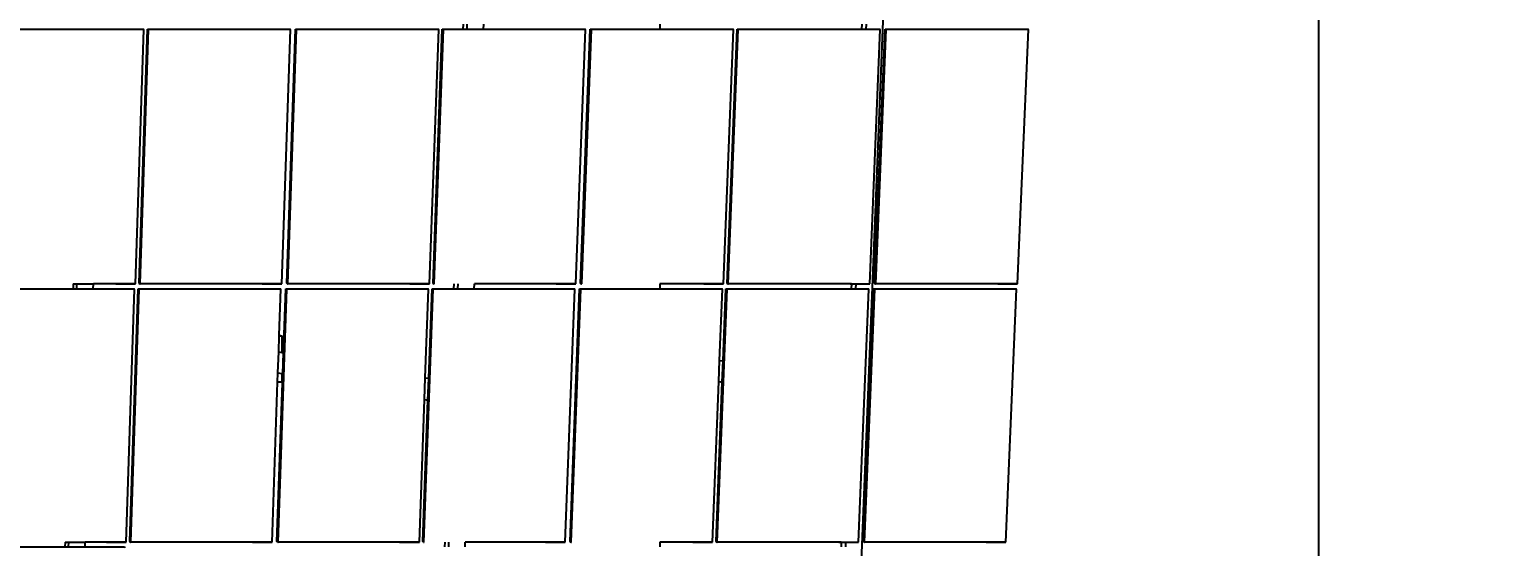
# Model space of a CAD drawing. Header units: inches. Extents: x -1856 to 1878, y -1863 to 1709.
# Drawn here: x 1251 to 1878, y -324 to -100 of the extents above; entities that cross this region are included whole.
import ezdxf

# ---------------------------------------------------------------- set-up
doc = ezdxf.new("R2010")
doc.units = ezdxf.units.IN
doc.header["$MEASUREMENT"] = 0
doc.dimstyles.get("Standard").update_dxf_attribs({"dimtxt": 36, "dimasz": 0.18, "dimexe": 0.18, "dimexo": 0.0625, "dimgap": 0.09, "dimtad": 0, "dimtih": 1, "dimtoh": 1, "dimdec": 4, "dimzin": 0, "dimdsep": 46, "dimtxsty": 'Standard', "dimcen": 0.09, "dimclrd": 1, "dimclre": 1, "dimclrt": 1, "dimadec": 0, "dimazin": 0, "dimtfac": 1, "dimtdec": 4, "dimtofl": 0, "dimtmove": 0, "dimatfit": 3, "dimfxl": 1, "dimtolj": 1, "dimtzin": 0, "dimarcsym": 0})

# ---------------------------------------------------------------- blocks, each defined once
blk = doc.blocks.new('*D1')
at = {"color": 1, "lineweight": -2, "transparency": 16777216}
for p, q in [((1697.19, 239.3), (1806.74, 239.3)), ((1806.56, 239.12), (1806.56, -615.37)), ((1806.56, -1506.04), (1806.56, -651.55)), ((1609.48, -1506.22), (1806.74, -1506.22))]:
    blk.add_line(p, q, dxfattribs=at)
at = {"color": 1, "transparency": 16777216}
for points in [[(1806.53, 239.12), (1806.59, 239.12), (1806.56, 239.3)], [(1806.53, -1506.04), (1806.59, -1506.04), (1806.56, -1506.22)]]:
    blk.add_solid(points, dxfattribs=at)
at = {"layer": 'Defpoints', "color": 0, "transparency": 16777216}
for p in [(1697.13, 239.3), (1609.42, -1506.22), (1806.56, -1506.22)]:
    blk.add_point(p, dxfattribs=at)
at = {"color": 1, "transparency": 16777216, "insert": (1806.56, -633.46), "char_height": 36, "attachment_point": 5}
blk.add_mtext('\\A1;126\' 4"', dxfattribs=at)

msp = doc.modelspace()

# ---------------------------------------------------------------- linework, layer by layer
for p, q in [((1609.72081, -329.79019), (1627.92421, 127.7662)), ((1298.42857, -209.90207), (1302.03341, -100.27808)), ((1300.20831, -100.27671), (1300.47597, -100.46616)), ((1302.03341, -100.27808), (1302.30145, -100.46754)), ((1302.03341, -100.27808), (1363.4407, -100.27907)), ((1362.03202, -209.90306), (1365.81344, -100.27907)), ((1363.4407, -100.27907), (1363.72138, -100.46853)), ((1365.81344, -100.27907), (1366.0946, -100.46853)), ((1365.81344, -100.27907), (1427.22073, -100.28006)), ((1425.08934, -209.90541), (1429.04582, -100.28144)), ((1427.22073, -100.28006), (1427.51454, -100.46952)), ((1429.04582, -100.28144), (1429.34001, -100.47089)), ((1429.04582, -100.28144), (1437.92676, -100.28158)), ((1438.00289, -98.12674), (1437.92676, -100.28158)), ((1437.92676, -100.28158), (1439.74848, -100.28161)), ((1439.74848, -100.28161), (1439.82473, -98.12678)), ((1439.74848, -100.28161), (1446.85679, -100.28173)), ((1446.85679, -100.28173), (1446.93341, -98.12691)), ((1446.85679, -100.28173), (1490.45311, -100.28243)), ((1488.69277, -209.9064), (1492.82584, -100.28243)), ((1490.45311, -100.28243), (1490.75993, -100.47189)), ((1492.82584, -100.28243), (1493.13316, -100.47189)), ((1492.82584, -100.28243), (1522.79874, -100.28291)), ((1522.79874, -98.12813), (1522.79874, -100.28291)), ((1522.79874, -100.28291), (1554.23313, -100.28342)), ((1551.75008, -209.90875), (1556.05822, -100.28479)), ((1554.23313, -100.28342), (1554.55308, -100.47288)), ((1556.05822, -100.28479), (1556.37855, -100.47425)), ((1556.05822, -100.28479), (1609.70374, -100.28566)), ((1609.78897, -98.13094), (1609.70374, -100.28566)), ((1609.70374, -100.28566), (1611.74309, -100.28569)), ((1611.74309, -100.28569), (1611.82844, -98.13094)), ((1611.74309, -100.28569), (1617.46549, -100.28579)), ((1615.35351, -209.90974), (1619.83823, -100.28579)), ((1617.46549, -100.28579), (1617.79847, -100.47524)), ((1619.83823, -100.28579), (1620.17169, -100.47524)), ((1619.83823, -100.28579), (1681.2455, -100.28678)), ((1681.2455, -100.28678), (1681.5916, -100.47623)), ((1300.47597, -100.46616), (1239.33322, -100.46517)), ((1296.87471, -210.11214), (1300.47597, -100.46616)), ((1298.69513, -210.11351), (1302.30145, -100.46754)), ((1298.88258, -210.11375), (1302.48939, -100.46857)), ((1302.30145, -100.46754), (1302.48939, -100.46857)), ((1302.48939, -100.46857), (1302.57863, -100.46754)), ((1363.72138, -100.46853), (1302.57863, -100.46754)), ((1359.94498, -210.1145), (1363.72138, -100.46853)), ((1362.31163, -210.1145), (1366.0946, -100.46853)), ((1362.49908, -210.11474), (1366.28255, -100.46956)), ((1366.0946, -100.46853), (1366.28255, -100.46956)), ((1366.28255, -100.46956), (1366.37179, -100.46853)), ((1427.51454, -100.46952), (1366.37179, -100.46853)), ((1423.56148, -210.11548), (1427.51454, -100.46952)), ((1425.38189, -210.11685), (1429.34001, -100.47089)), ((1425.56935, -210.11709), (1429.52795, -100.47192)), ((1429.34001, -100.47089), (1429.52795, -100.47192)), ((1429.52795, -100.47192), (1429.6172, -100.47089)), ((1490.75993, -100.47189), (1429.6172, -100.47089)), ((1486.63174, -210.11783), (1490.75993, -100.47189)), ((1488.99839, -210.11783), (1493.13316, -100.47189)), ((1489.18584, -210.11808), (1493.3211, -100.47292)), ((1493.13316, -100.47189), (1493.3211, -100.47292)), ((1493.3211, -100.47292), (1493.41035, -100.47189)), ((1554.55308, -100.47288), (1493.41035, -100.47189)), ((1550.24823, -210.11882), (1554.55308, -100.47288)), ((1552.06864, -210.12019), (1556.37855, -100.47425)), ((1552.25609, -210.12043), (1556.56649, -100.47528)), ((1556.37855, -100.47425), (1556.56649, -100.47528)), ((1556.56649, -100.47528), (1556.65574, -100.47425)), ((1617.79847, -100.47524), (1556.65574, -100.47425)), ((1613.31848, -210.12117), (1617.79847, -100.47524)), ((1615.68513, -210.12117), (1620.17169, -100.47524)), ((1615.87258, -210.12141), (1620.35963, -100.47627)), ((1620.17169, -100.47524), (1620.35963, -100.47627)), ((1620.35963, -100.47627), (1620.44888, -100.47524)), ((1681.5916, -100.47623), (1620.44888, -100.47524)), ((1676.93496, -210.12216), (1681.5916, -100.47623)), ((1234.93304, -212.23032), (1269.95607, -212.23089)), ((1296.43278, -212.44321), (1235.46295, -212.44222)), ((1270.02238, -210.1118), (1269.95607, -212.23089)), ((1269.95607, -212.23089), (1271.56451, -212.23091)), ((1270.02238, -210.1118), (1271.63091, -210.11183)), ((1271.56451, -212.23091), (1271.63091, -210.11183)), ((1271.56451, -212.23091), (1278.65327, -212.23103)), ((1271.63091, -210.11183), (1278.72004, -210.11197)), ((1278.65327, -212.23103), (1278.72004, -210.11197)), ((1278.65327, -212.23103), (1296.16671, -212.23131)), ((1296.87471, -210.11214), (1278.72004, -210.11197)), ((1288.36625, -210.11215), (1296.87466, -210.11352)), ((1292.85284, -321.47075), (1296.43278, -212.44321)), ((1294.40315, -321.23848), (1297.98665, -212.23267)), ((1294.66813, -321.47211), (1298.2531, -212.44458)), ((1294.85505, -321.47235), (1298.44051, -212.4456)), ((1296.16671, -212.23131), (1296.43278, -212.44321)), ((1296.87466, -210.11352), (1296.87471, -210.11214)), ((1297.98665, -212.23267), (1298.2531, -212.44458)), ((1297.98665, -212.23267), (1359.22031, -212.23366)), ((1298.2531, -212.44458), (1298.44051, -212.4456)), ((1298.39735, -210.11454), (1298.32971, -210.11454)), ((1298.69513, -210.11351), (1298.42857, -209.90207)), ((1298.44051, -212.4456), (1298.5295, -212.44458)), ((1359.49933, -212.44556), (1298.5295, -212.44458)), ((1298.69513, -210.11351), (1298.60613, -210.11454)), ((1298.73885, -210.11375), (1298.69513, -210.11351)), ((1298.73885, -210.11375), (1298.88258, -210.11375)), ((1298.88258, -210.11375), (1298.95052, -210.11375)), ((1359.94498, -210.1145), (1298.97155, -210.11351)), ((1351.43652, -210.1145), (1359.94493, -210.11587)), ((1358.10522, -321.47309), (1361.86585, -212.44556)), ((1358.29214, -321.47333), (1362.05326, -212.44659)), ((1358.81546, -232.30671), (1359.49933, -212.44556)), ((1359.22031, -212.23366), (1359.49933, -212.44556)), ((1359.94493, -210.11587), (1359.94498, -210.1145)), ((1360.63492, -239.82293), (1361.58634, -212.23366)), ((1361.58634, -212.23366), (1361.86585, -212.44556)), ((1361.58634, -212.23366), (1422.82, -212.23465)), ((1361.86585, -212.44556), (1362.05326, -212.44659)), ((1362.01385, -210.11552), (1361.94621, -210.11552)), ((1362.31163, -210.1145), (1362.03202, -209.90306)), ((1362.05326, -212.44659), (1362.14225, -212.44556)), ((1423.11208, -212.44655), (1362.14225, -212.44556)), ((1362.31163, -210.1145), (1362.22264, -210.11552)), ((1362.35535, -210.11474), (1362.31163, -210.1145)), ((1362.35535, -210.11474), (1362.49908, -210.11474)), ((1362.49908, -210.11474), (1362.56703, -210.11474)), ((1423.56148, -210.11548), (1362.58805, -210.1145)), ((1415.05302, -210.11549), (1423.56143, -210.11686)), ((1420.99761, -321.47543), (1424.93239, -212.44791)), ((1421.18453, -321.47567), (1425.1198, -212.44894)), ((1421.73715, -250.5927), (1423.11208, -212.44655)), ((1422.82, -212.23465), (1423.11208, -212.44655)), ((1423.24635, -250.85871), (1424.63994, -212.23601)), ((1423.56143, -210.11686), (1423.56148, -210.11548)), ((1424.63994, -212.23601), (1424.93239, -212.44791)), ((1424.63994, -212.23601), (1433.97109, -212.23616)), ((1424.93239, -212.44791), (1425.1198, -212.44894)), ((1425.08412, -210.11787), (1425.01648, -210.11787)), ((1425.38189, -210.11685), (1425.08934, -209.90541)), ((1425.1198, -212.44894), (1425.20879, -212.44791)), ((1486.17861, -212.4489), (1425.20879, -212.44791)), ((1425.38189, -210.11685), (1425.2929, -210.11787)), ((1425.42561, -210.11709), (1425.38189, -210.11685)), ((1425.42561, -210.11709), (1425.56935, -210.11709)), ((1425.56935, -210.11709), (1425.63729, -210.11709)), ((1434.04596, -210.11701), (1433.97109, -212.23616)), ((1433.97109, -212.23616), (1435.78726, -212.23619)), ((1435.78726, -212.23619), (1435.86224, -210.11705)), ((1435.78726, -212.23619), (1442.87601, -212.23631)), ((1442.87601, -212.23631), (1442.95136, -210.11718)), ((1442.87601, -212.23631), (1485.8736, -212.237)), ((1486.63174, -210.11783), (1442.95136, -210.11718)), ((1478.12328, -210.11784), (1486.63169, -210.11921)), ((1482.07471, -321.47641), (1486.17861, -212.4489)), ((1484.13087, -321.24278), (1488.23962, -212.237)), ((1484.43469, -321.47641), (1488.54513, -212.4489)), ((1484.62161, -321.47665), (1488.73254, -212.44992)), ((1485.8736, -212.237), (1486.17861, -212.4489)), ((1486.63169, -210.11921), (1486.63174, -210.11783)), ((1488.23962, -212.237), (1488.54513, -212.4489)), ((1488.23962, -212.237), (1522.79874, -212.23755)), ((1488.54513, -212.4489), (1488.73254, -212.44992)), ((1488.70061, -210.11886), (1488.63297, -210.11886)), ((1488.99839, -210.11783), (1488.69277, -209.9064)), ((1488.73254, -212.44992), (1488.82153, -212.4489)), ((1549.79135, -212.44989), (1488.82153, -212.4489)), ((1488.99839, -210.11783), (1488.90939, -210.11886)), ((1489.04211, -210.11807), (1488.99839, -210.11783)), ((1489.04211, -210.11807), (1489.18584, -210.11808)), ((1489.18584, -210.11808), (1489.25379, -210.11808)), ((1522.79874, -210.11847), (1522.79874, -212.23755)), ((1550.24823, -210.11882), (1522.79874, -210.11847)), ((1522.79874, -212.23755), (1549.47328, -212.23798)), ((1541.73978, -210.11883), (1550.24818, -210.1202)), ((1547.32706, -321.47875), (1551.61165, -212.45125)), ((1547.51399, -321.47899), (1551.79906, -212.45228)), ((1548.5862, -243.15264), (1549.79135, -212.44989)), ((1549.47328, -212.23798), (1549.79135, -212.44989)), ((1550.06947, -243.38553), (1551.29321, -212.23935)), ((1550.24818, -210.1202), (1550.24823, -210.11882)), ((1551.29321, -212.23935), (1551.61165, -212.45125)), ((1551.29321, -212.23935), (1605.27552, -212.24022)), ((1551.61165, -212.45125), (1551.79906, -212.45228)), ((1551.77086, -210.12121), (1551.70322, -210.12121)), ((1552.06864, -210.12019), (1551.75008, -209.90875)), ((1551.79906, -212.45228), (1551.88806, -212.45125)), ((1612.85787, -212.45224), (1551.88806, -212.45125)), ((1552.06864, -210.12019), (1551.97964, -210.12121)), ((1552.11236, -210.12043), (1552.06864, -210.12019)), ((1552.11236, -210.12043), (1552.25609, -210.12043)), ((1552.25609, -210.12043), (1552.32404, -210.12043)), ((1605.35933, -210.12118), (1552.34506, -210.12019)), ((1604.81002, -210.12118), (1613.31842, -210.12255)), ((1605.35933, -210.12118), (1605.27552, -212.24022)), ((1605.27552, -212.24022), (1607.30865, -212.24025)), ((1605.35933, -210.12118), (1607.39258, -210.12118)), ((1607.30865, -212.24025), (1607.39258, -210.12118)), ((1607.30865, -212.24025), (1612.52686, -212.24033)), ((1607.39258, -210.12118), (1613.31848, -210.12117)), ((1608.40416, -321.47973), (1612.85787, -212.45224)), ((1610.43446, -321.24609), (1614.89288, -212.24033)), ((1610.76414, -321.47973), (1615.22438, -212.45224)), ((1610.95106, -321.47997), (1615.41179, -212.45326)), ((1612.52686, -212.24033), (1612.85787, -212.45224)), ((1613.31842, -210.12255), (1613.31848, -210.12117)), ((1614.89288, -212.24033), (1615.22438, -212.45224)), ((1614.89288, -212.24033), (1676.12653, -212.24132)), ((1615.22438, -212.45224), (1615.41179, -212.45326)), ((1615.38734, -210.1222), (1615.31971, -210.1222)), ((1615.68513, -210.12117), (1615.35351, -209.90974)), ((1615.41179, -212.45326), (1615.50079, -212.45224)), ((1676.4706, -212.45322), (1615.50079, -212.45224)), ((1615.68513, -210.12117), (1615.59613, -210.1222)), ((1615.72885, -210.12141), (1615.68513, -210.12117)), ((1615.72885, -210.12141), (1615.87258, -210.12141)), ((1615.87258, -210.12141), (1615.94052, -210.12141)), ((1676.93496, -210.12216), (1615.96155, -210.12117)), ((1668.42651, -210.12216), (1676.9349, -210.12354)), ((1671.84123, -321.48071), (1676.4706, -212.45322)), ((1676.12653, -212.24132), (1676.4706, -212.45322)), ((1676.9349, -210.12354), (1676.93496, -210.12216)), ((1358.5692, -239.45883), (1358.80913, -232.49061)), ((1358.80913, -232.49061), (1358.81546, -232.30671)), ((1358.80913, -232.49061), (1359.89115, -232.49061)), ((1358.81546, -232.30671), (1359.89115, -232.49061)), ((1359.89115, -232.49061), (1359.89115, -239.69184)), ((1358.2586, -248.47927), (1358.5692, -239.45883)), ((1358.5692, -239.45883), (1359.89115, -239.69184)), ((1359.89115, -239.69184), (1360.63492, -239.82293)), ((1360.32338, -248.857), (1360.63492, -239.82293)), ((1548.22754, -252.29002), (1548.5862, -243.15264)), ((1548.5862, -243.15264), (1550.06947, -243.38553)), ((1549.71012, -252.53161), (1550.06947, -243.38553)), ((1357.82725, -321.23946), (1360.32338, -248.857)), ((1358.12004, -252.50342), (1358.2586, -248.47927)), ((1358.2586, -248.47927), (1359.89115, -248.77793)), ((1359.89115, -248.77793), (1359.89115, -252.50342)), ((1359.89115, -248.77793), (1360.32338, -248.857)), ((1421.397, -260.02979), (1421.73715, -250.5927)), ((1421.73715, -250.5927), (1423.24635, -250.85871)), ((1355.74524, -321.47309), (1358.12004, -252.50342)), ((1359.89115, -252.50342), (1358.12004, -252.50342)), ((1422.90548, -260.30575), (1423.24635, -250.85871)), ((1545.51179, -321.47739), (1548.22754, -252.29002)), ((1547.01037, -321.24511), (1549.71012, -252.53161)), ((1548.22754, -252.29002), (1549.71012, -252.53161)), ((1419.18232, -321.47407), (1421.397, -260.02979)), ((1420.70677, -321.2418), (1422.90548, -260.30575)), ((1421.397, -260.02979), (1422.90548, -260.30575)), ((1231.08688, -323.55361), (1266.4726, -323.55418)), ((1266.5378, -321.47042), (1266.4726, -323.55418)), ((1266.4726, -323.55418), (1268.07614, -323.55421)), ((1266.5378, -321.47042), (1268.14144, -321.47045)), ((1268.07614, -323.55421), (1268.14144, -321.47045)), ((1268.07614, -323.55421), (1275.14545, -323.55432)), ((1268.14144, -321.47045), (1275.21111, -321.47058)), ((1275.14545, -323.55432), (1275.21111, -321.47058)), ((1275.14545, -323.55432), (1292.1479, -323.55459)), ((1292.85284, -321.47075), (1275.21111, -321.47058)), ((1284.36838, -321.47076), (1292.8528, -321.47212)), ((1292.1479, -323.55459), (1292.4124, -323.78869)), ((1292.8528, -321.47212), (1292.85284, -321.47075)), ((1294.37119, -321.47313), (1294.30374, -321.47313)), ((1294.66813, -321.47211), (1294.40315, -321.23848)), ((1294.66813, -321.47211), (1294.57939, -321.47313)), ((1294.71172, -321.47235), (1294.66813, -321.47211)), ((1294.71172, -321.47235), (1294.85505, -321.47235)), ((1294.85505, -321.47235), (1294.9228, -321.47235)), ((1355.74524, -321.47309), (1294.94377, -321.47211)), ((1347.26078, -321.47309), (1355.74519, -321.47446)), ((1355.74519, -321.47446), (1355.74524, -321.47309)), ((1357.80828, -321.47411), (1357.74083, -321.47411)), ((1358.10522, -321.47309), (1357.82725, -321.23946)), ((1358.10522, -321.47309), (1358.01647, -321.47411)), ((1358.14881, -321.47333), (1358.10522, -321.47309)), ((1358.14881, -321.47333), (1358.29214, -321.47333)), ((1358.29214, -321.47333), (1358.35989, -321.47333)), ((1419.18232, -321.47407), (1358.38086, -321.47309)), ((1410.69787, -321.47407), (1419.18228, -321.47544)), ((1419.18228, -321.47544), (1419.18232, -321.47407)), ((1420.70067, -321.47645), (1420.63322, -321.47645)), ((1420.99761, -321.47543), (1420.70677, -321.2418)), ((1420.99761, -321.47543), (1420.90886, -321.47645)), ((1421.0412, -321.47567), (1420.99761, -321.47543)), ((1421.0412, -321.47567), (1421.18453, -321.47567)), ((1421.18453, -321.47567), (1421.25228, -321.47567)), ((1421.25228, -321.47567), (1421.27325, -321.47543)), ((1430.11135, -321.4756), (1430.03772, -323.55943)), ((1431.84837, -323.55946), (1431.9221, -321.47563)), ((1438.91768, -323.55957), (1438.99177, -321.47577)), ((1482.07471, -321.47641), (1438.99177, -321.47577)), ((1473.59025, -321.47641), (1482.07466, -321.47778)), ((1482.07466, -321.47778), (1482.07471, -321.47641)), ((1484.13775, -321.47743), (1484.0703, -321.47743)), ((1484.43469, -321.47641), (1484.13087, -321.24278)), ((1484.43469, -321.47641), (1484.34594, -321.47743)), ((1484.47828, -321.47665), (1484.43469, -321.47641)), ((1484.47828, -321.47665), (1484.62161, -321.47665)), ((1484.62161, -321.47665), (1484.68936, -321.47665)), ((1522.79874, -321.47713), (1522.79874, -323.56088)), ((1545.51179, -321.47739), (1522.79874, -321.47713)), ((1537.02733, -321.47739), (1545.51173, -321.47876)), ((1545.51173, -321.47876), (1545.51179, -321.47739)), ((1547.03012, -321.47977), (1546.96268, -321.47977)), ((1547.32706, -321.47875), (1547.01037, -321.24511)), ((1547.32706, -321.47875), (1547.23832, -321.47977)), ((1547.37066, -321.47898), (1547.32706, -321.47875)), ((1547.37066, -321.47898), (1547.51399, -321.47899)), ((1547.51399, -321.47899), (1547.58174, -321.47899)), ((1600.95469, -321.47973), (1547.60271, -321.47875)), ((1599.9197, -321.47973), (1608.4041, -321.4811)), ((1600.95469, -321.47973), (1600.87227, -323.56346)), ((1600.95469, -321.47973), (1602.98175, -321.47973)), ((1602.89922, -323.56349), (1602.98175, -321.47973)), ((1602.98175, -321.47973), (1608.40416, -321.47973)), ((1608.4041, -321.4811), (1608.40416, -321.47973)), ((1610.46719, -321.48075), (1610.39975, -321.48075)), ((1610.76414, -321.47973), (1610.43446, -321.24609)), ((1610.76414, -321.47973), (1610.67539, -321.48075)), ((1610.80773, -321.47997), (1610.76414, -321.47973)), ((1610.80773, -321.47997), (1610.95106, -321.47997)), ((1610.95106, -321.47997), (1611.01881, -321.47997)), ((1671.84123, -321.48071), (1611.03978, -321.47973)), ((1663.35677, -321.48071), (1671.84117, -321.48208)), ((1671.84117, -321.48208), (1671.84123, -321.48071))]:
    msp.add_line(p, q)

# ---------------------------------------------------------------- dimensions: what is measured, and where the dimension line sits
dim = msp.add_linear_dim(base=(1806.55546, -1506.21502), p1=(1697.13039, 239.29835), p2=(1609.42029, -1506.21502), angle=90, text='126\' 4"', dimstyle='Standard')
dim.commit()
dim.dimension.update_dxf_attribs({"geometry": '*D1', "text_midpoint": (1806.55546, -633.45834)})

doc.saveas('drawing.dxf')
